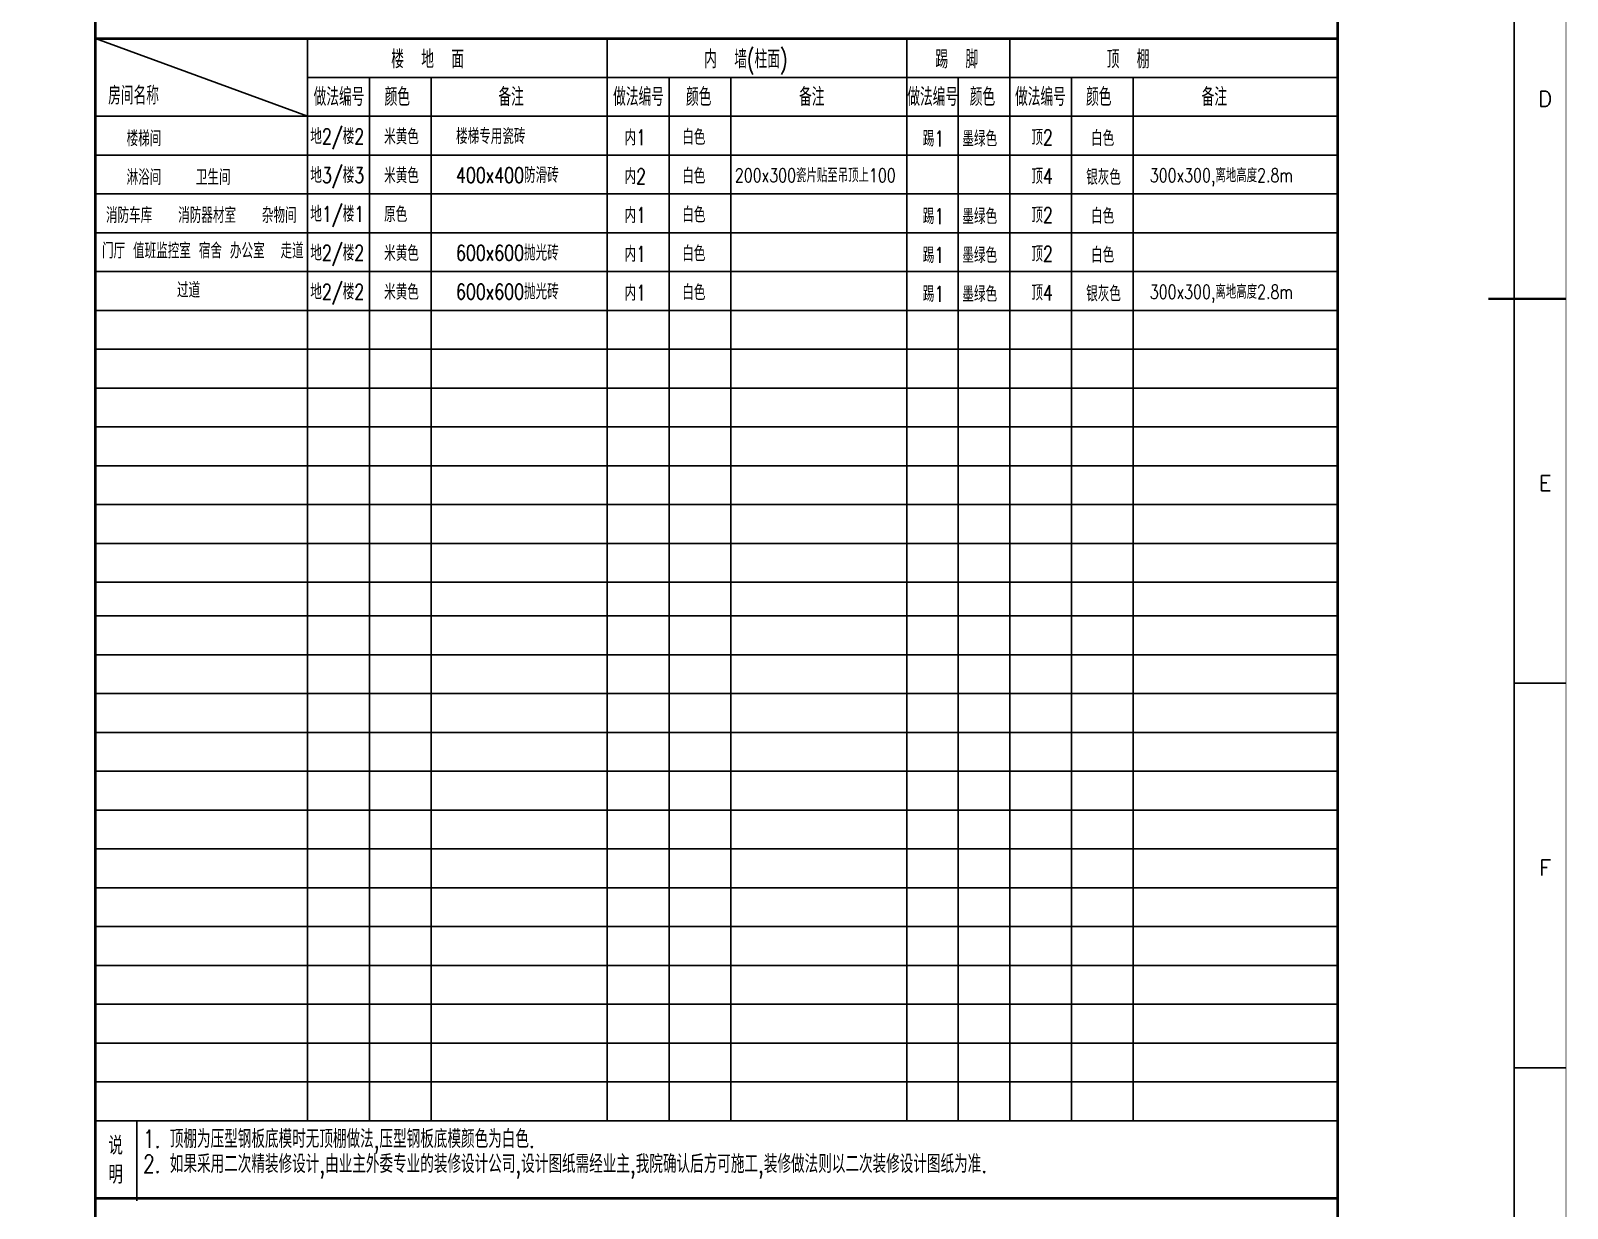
# Model space of a CAD drawing. Header units: millimetres. Extents: x 172649 to 472543, y 238332 to 449264.
# Drawn here: x 390762 to 420445, y 401973 to 424716 of the extents above; entities that cross this region are included whole.
import ezdxf
from ezdxf.enums import TextEntityAlignment as Align

# ---------------------------------------------------------------- set-up
doc = ezdxf.new("R2010")
doc.units = ezdxf.units.MM
doc.header["$LTSCALE"] = 1000
doc.layers.add('PUB_TEXT', color=7, linetype='Continuous')
doc.layers.add('工程做法表', color=251, linetype='Continuous')
doc.styles.add('BIGFONT', font='geditxt.shx', dxfattribs={"bigfont": 'hztxt.shx'})
doc.styles.add('HZ', font='geditxt.shx', dxfattribs={"width": 0.75, "bigfont": 'hzfs_1.shx'})
doc.styles.get("Standard").update_dxf_attribs({"font": 'txt', "bigfont": 'gbcbig.shx'})

# ---------------------------------------------------------------- blocks, each defined once
blk = doc.blocks.new('GEDI_WK_A11')
at = {"color": 3}
for p, q in [((1040, 297), (1050, 297)), ((1040, 222.75), (1050, 222.75)), ((1040, 148.5), (1050, 148.5))]:
    blk.add_line(p, q, dxfattribs=at)
blk.add_lwpolyline([(0, 0, 0.1, 0.1, 0), (1050, 0, 0.1, 0.1, 0), (1050, 594, 0.1, 0.1, 0), (0, 594, 0.1, 0.1, 0)], format="xyseb", close=True, dxfattribs=at)
blk.add_lwpolyline([(25, 10), (1040, 10), (1040, 584), (25, 584)], close=True, dxfattribs=at)
blk.add_lwpolyline([(1035, 297, 0.5, 0.5, 0), (1050, 297, 0.5, 0.5, 0)], format="xyseb", dxfattribs=at)
for s, p in [('D', (1046, 334.12)), ('E', (1046, 259.88)), ('F', (1046, 185.62))]:
    blk.add_text(s, height=3, dxfattribs=at).set_placement(p, align=Align.CENTER)

msp = doc.modelspace()

# ---------------------------------------------------------------- linework, layer by layer
at = {"layer": '工程做法表'}
for p, q in [((396111.5, 423063.4), (392011.5, 424563.4)), ((392011.5, 424563.4), (416011.5, 424563.4)), ((396111.5, 423813.4), (416011.5, 423813.4)), ((397305.3, 403663.4), (397305.3, 423813.4)), ((398499, 403663.4), (398499, 423813.4)), ((403092.8, 403663.4), (403092.8, 423813.4)), ((404286.5, 403663.4), (404286.5, 423813.4)), ((408680.3, 403663.4), (408680.3, 423813.4)), ((409674, 403663.4), (409674, 423813.4)), ((410867.8, 403663.4), (410867.8, 423813.4)), ((412061.5, 403663.4), (412061.5, 423813.4)), ((416011.5, 423063.4), (392011.5, 423063.4)), ((392011.5, 423063.4), (416011.5, 423063.4)), ((392011.5, 422313.4), (416011.5, 422313.4)), ((392011.5, 421563.4), (416011.5, 421563.4)), ((392011.5, 420813.4), (416011.5, 420813.4)), ((392011.5, 420813.4), (416011.5, 420813.4)), ((392011.5, 420813.4), (416011.5, 420813.4)), ((392011.5, 420063.4), (416011.5, 420063.4)), ((392011.5, 419313.4), (416011.5, 419313.4)), ((392011.5, 418563.4), (416011.5, 418563.4)), ((392011.5, 417813.4), (416011.5, 417813.4)), ((392011.5, 417813.4), (416011.5, 417813.4)), ((392011.5, 417063.4), (416011.5, 417063.4)), ((392011.5, 416313.4), (416011.5, 416313.4)), ((392011.5, 415563.4), (416011.5, 415563.4)), ((392011.5, 414813.4), (416011.5, 414813.4)), ((392011.5, 414063.4), (416011.5, 414063.4)), ((392011.5, 413413.4), (416011.5, 413413.4)), ((392011.5, 413413.4), (416011.5, 413413.4)), ((392011.5, 412663.4), (416011.5, 412663.4)), ((392011.5, 411913.4), (416011.5, 411913.4)), ((392011.5, 411163.4), (416011.5, 411163.4)), ((392011.5, 411163.4), (416011.5, 411163.4)), ((392011.5, 410413.4), (416011.5, 410413.4)), ((392011.5, 409663.4), (416011.5, 409663.4)), ((392011.5, 408913.4), (416011.5, 408913.4)), ((392011.5, 408913.4), (416011.5, 408913.4)), ((392011.5, 408163.4), (416011.5, 408163.4)), ((392011.5, 407413.4), (416011.5, 407413.4)), ((392011.5, 406663.4), (416011.5, 406663.4)), ((392011.5, 405913.4), (416011.5, 405913.4)), ((392011.5, 405163.4), (416011.5, 405163.4)), ((392011.5, 404413.4), (416011.5, 404413.4)), ((392011.5, 403663.4), (416011.5, 403663.4)), ((392811.5, 402118), (392811.5, 403663.4))]:
    msp.add_line(p, q, dxfattribs=at)
at = {"layer": '工程做法表', "const_width": 50}
for points in [[(416011.5, 446644.7), (416011.5, 397718), (392011.5, 397718), (392011.5, 446644.7)], [(392011.5, 424563.4), (416011.5, 424563.4)], [(392011.5, 402163.4), (416011.5, 402163.4)]]:
    msp.add_lwpolyline(points, dxfattribs=at)
at = {"layer": '工程做法表'}
for points in [[(396111.5, 403663.4), (396111.5, 424563.4)], [(401899, 403663.4), (401899, 424563.4)], [(407686.5, 403663.4), (407686.5, 424563.4)], [(409674, 403663.4), (409674, 424563.4)], [(392011.5, 423063.4), (416011.5, 423063.4)], [(392011.5, 403663.4), (416011.5, 403663.4)]]:
    msp.add_lwpolyline(points, dxfattribs=at)

# ---------------------------------------------------------------- block references
at = {"xscale": 100, "yscale": 100, "zscale": 100}
msp.add_blockref('GEDI_WK_A11', (315419.8, 389838.8), dxfattribs=at)

# ---------------------------------------------------------------- texts
at = {"layer": 'PUB_TEXT', "linetype": 'Continuous'}
for s, height, style, width, p in [('楼  地  面', 350, 'BIGFONT', 0.7, (397726.2, 423990.7)), ('内  墙(柱面)', 350, 'BIGFONT', 0.7, (403772.2, 423990.7)), ('踢  脚', 350, 'BIGFONT', 0.7, (408239.6, 423990.7)), ('顶  棚', 350, 'BIGFONT', 0.7, (411547.2, 423990.7)), ('房间名称', 350, 'BIGFONT', 0.7, (392259.1, 423289.2)), ('做法编号', 350, 'BIGFONT', 0.7, (396227.2, 423263.4)), ('颜色', 350, 'BIGFONT', 0.7, (397598.6, 423263.4)), ('备注', 350, 'BIGFONT', 0.7, (399797.8, 423263.4)), ('做法编号', 350, 'BIGFONT', 0.7, (402014.9, 423263.4)), ('颜色', 350, 'BIGFONT', 0.7, (403421.3, 423263.4)), ('备注', 350, 'BIGFONT', 0.7, (405606.4, 423263.4)), ('做法编号', 350, 'BIGFONT', 0.7, (407696.4, 423263.4)), ('颜色', 350, 'BIGFONT', 0.7, (408902.8, 423263.4)), ('做法编号', 350, 'BIGFONT', 0.7, (409778.2, 423263.4)), ('颜色', 350, 'BIGFONT', 0.7, (411149.3, 423263.4)), ('备注', 350, 'BIGFONT', 0.7, (413381.4, 423263.4)), ('楼梯间  ', 298.14, 'HZ', 0.75, (392614.2, 422485.9)), ('地2/楼2', 298.14, 'HZ', 0.75, (396163.9, 422526.4)), ('米黄色', 298.14, 'HZ', 0.75, (397589.8, 422519.8)), ('楼梯专用瓷砖', 298.14, 'HZ', 0.75, (398978.3, 422527.8)), ('内1', 298.14, 'HZ', 0.75, (402233.1, 422504.2)), ('白色', 298.14, 'HZ', 0.75, (403348.2, 422512.7)), ('踢1', 298.14, 'HZ', 0.75, (407994.8, 422483)), ('墨绿色', 298.14, 'HZ', 0.75, (408760, 422481.1)), ('顶2', 298.14, 'HZ', 0.75, (410092.9, 422506.7)), ('白色', 298.14, 'HZ', 0.75, (411246.3, 422488.1)), ('地3/楼3', 298.14, 'HZ', 0.75, (396163.9, 421776.4)), ('米黄色', 298.14, 'HZ', 0.75, (397589.8, 421769.8)), ('400x400防滑砖', 298.14, 'HZ', 0.75, (398978.3, 421777.8)), ('白色', 298.14, 'HZ', 0.75, (403348.2, 421762.7)), ('200x300瓷片贴至吊顶上100', 268.33, 'HZ', 0.75, (404364.7, 421789.9)), ('300x300,离地高度2.8m', 268.33, 'HZ', 0.75, (412379.6, 421789.9)), ('淋浴间    卫生间', 298.14, 'HZ', 0.75, (392614.2, 421735.9)), ('内2', 298.14, 'HZ', 0.75, (402233.1, 421754.2)), ('顶4', 298.14, 'HZ', 0.75, (410092.9, 421756.7)), ('银灰色', 298.14, 'HZ', 0.75, (411151.6, 421738.1)), ('消防车库   消防器材室   杂物间  ', 298.144, 'HZ', 0.75, (392215.8, 421002.9)), ('地1/楼1', 298.14, 'HZ', 0.75, (396163.9, 421026.4)), ('原色', 298.14, 'HZ', 0.75, (397589.8, 421019.8)), ('内1', 298.14, 'HZ', 0.75, (402233.1, 421004.2)), ('白色', 298.14, 'HZ', 0.75, (403348.2, 421012.7)), ('踢1', 298.14, 'HZ', 0.75, (407994.8, 420983)), ('墨绿色', 298.14, 'HZ', 0.75, (408760, 420981.1)), ('顶2', 298.14, 'HZ', 0.75, (410092.9, 421006.7)), ('白色', 298.14, 'HZ', 0.75, (411246.3, 420988.1)), ('门厅 值班监控室 宿舍 办公室  走道  ', 298.144, 'HZ', 0.75, (392138.1, 420317.2)), ('地2/楼2', 298.14, 'HZ', 0.75, (396163.9, 420276.4)), ('600x600抛光砖', 298.14, 'HZ', 0.75, (398978.3, 420277.8)), ('米黄色', 298.14, 'HZ', 0.75, (397589.8, 420269.8)), ('内1', 298.14, 'HZ', 0.75, (402233.1, 420254.2)), ('白色', 298.14, 'HZ', 0.75, (403348.2, 420262.7)), ('踢1', 298.14, 'HZ', 0.75, (407994.8, 420233)), ('墨绿色', 298.14, 'HZ', 0.75, (408760, 420231.1)), ('顶2', 298.14, 'HZ', 0.75, (410092.9, 420256.7)), ('白色', 298.14, 'HZ', 0.75, (411246.3, 420238.1)), ('过道', 298.14, 'HZ', 0.75, (393587.5, 419557.2)), ('地2/楼2', 298.14, 'HZ', 0.75, (396163.9, 419526.4)), ('米黄色', 298.14, 'HZ', 0.75, (397589.8, 419519.8)), ('600x600抛光砖', 298.14, 'HZ', 0.75, (398978.3, 419527.8)), ('内1', 298.14, 'HZ', 0.75, (402233.1, 419504.2)), ('白色', 298.14, 'HZ', 0.75, (403348.2, 419512.7)), ('踢1', 298.14, 'HZ', 0.75, (407994.8, 419483)), ('墨绿色', 298.14, 'HZ', 0.75, (408760, 419481.1)), ('顶4', 298.14, 'HZ', 0.75, (410092.9, 419506.7)), ('银灰色', 298.14, 'HZ', 0.75, (411151.6, 419488.1)), ('300x300,离地高度2.8m', 268.33, 'HZ', 0.75, (412379.6, 419539.9)), ('说', 350, 'BIGFONT', 0.8, (392263.2, 403009)), ('1. 顶棚为压型钢板底模时无顶棚做法,压型钢板底模颜色为白色.', 350, 'HZ', 0.75, (392932.4, 403137.7)), ('明', 350, 'BIGFONT', 0.8, (392263.2, 402449.4)), ('2. 如果采用二次精装修设计,由业主外委专业的装修设计公司,设计图纸需经业主,我院确认后方可施工,装修做法则以二次装修设计图纸为准.', 350, 'HZ', 0.75, (392932.4, 402654.6))]:
    msp.add_text(s, height=height, dxfattribs=dict(at, style=style, width=width)).set_placement(p)

doc.saveas('drawing.dxf')
